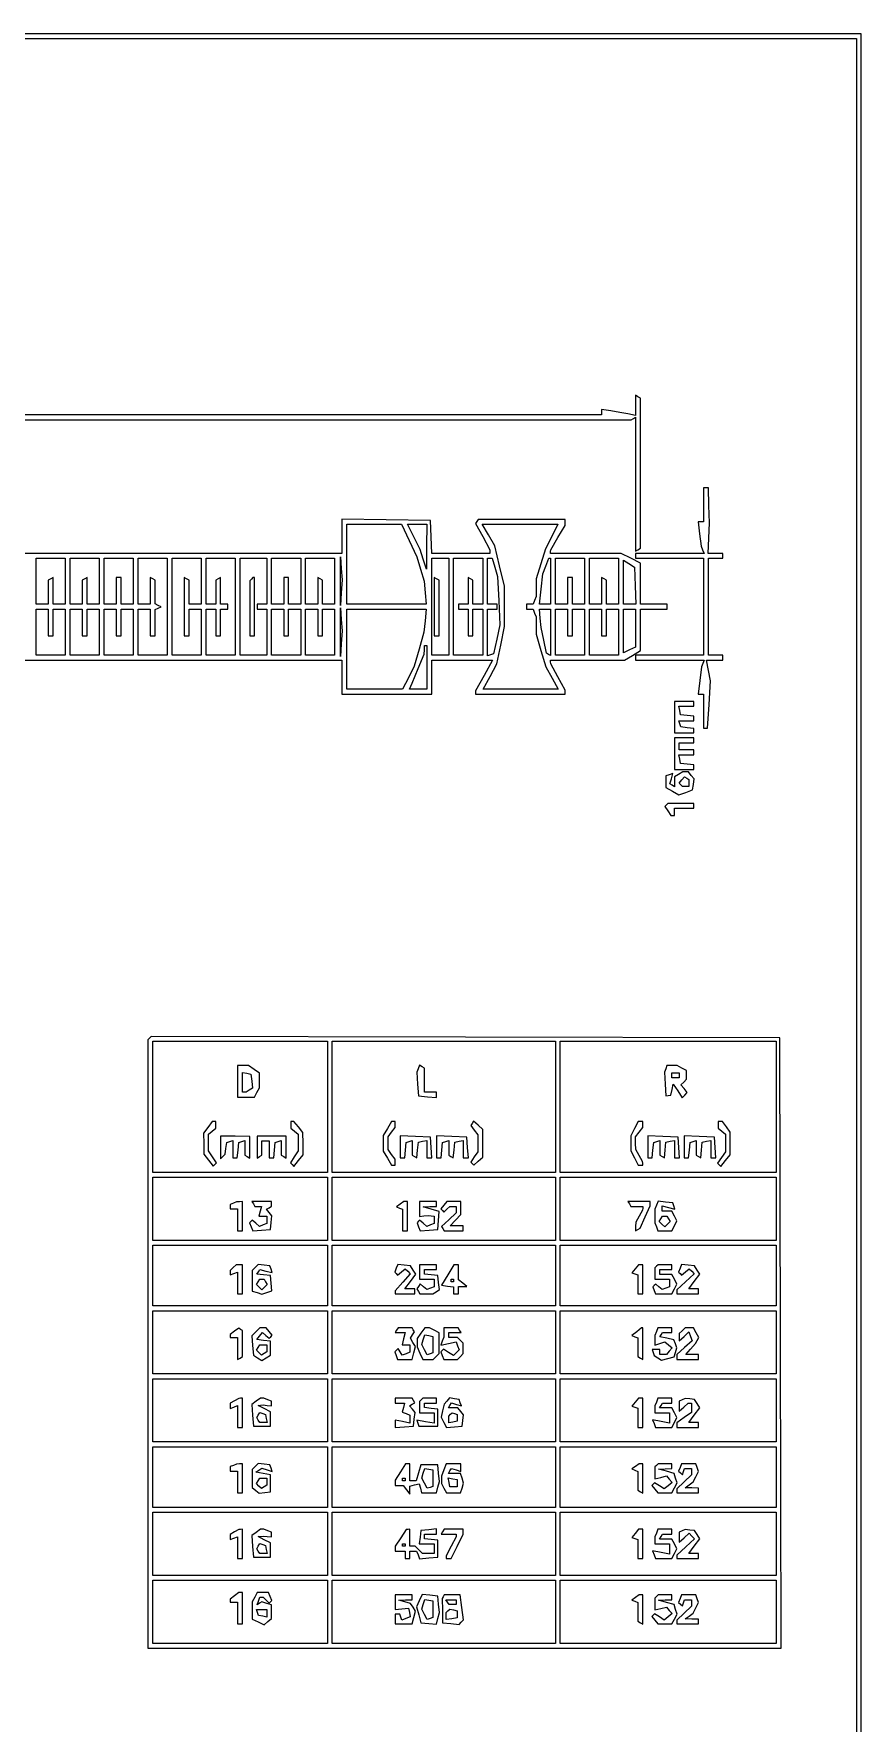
# Paper-space layout 'AN-15-DGE-071' of a CAD drawing. Header units: metres, sheet in millimetres. Extents: x 12 to 192, y 4 to 291.
# Drawn here: x 148.9 to 192.3, y 181 to 269.6 of the extents above; entities that cross this region are included whole.
import ezdxf

# ---------------------------------------------------------------- set-up
doc = ezdxf.new("R2010")
doc.units = ezdxf.units.M
doc.layers.add('DGE_CONTORNOS', color=7, linetype='Continuous', lineweight=0)
doc.layers.add('DGE_DATOS', color=7, linetype='Continuous', lineweight=0)

# ---------------------------------------------------------------- blocks, each defined once
blk = doc.blocks.new('LP_REF_DGE_MT_071')
at = {"layer": 'DGE_CONTORNOS'}
for points in [[(29.13, 147.423), (29.13, 25.244), (110.711, 25.244), (192.292, 25.244), (192.292, 147.423), (192.292, 269.602), (110.711, 269.602), (29.13, 269.602)], [(192.037, 163.777), (192.037, 58.207), (117.329, 58.207), (42.621, 58.207), (42.621, 163.777), (42.621, 269.347), (117.329, 269.347), (192.037, 269.347)], [(184.019, 244.912), (184.019, 244.021), (183.876, 244.021), (183.732, 244.021), (183.817, 243.383), (183.901, 242.745), (183.974, 242.556), (184.046, 242.366), (182.251, 242.366), (180.456, 242.366), (180.456, 242.239), (180.456, 242.112), (182.237, 242.112), (184.019, 242.112), (184.019, 239.566), (184.019, 237.021), (182.237, 237.021), (180.456, 237.021), (180.456, 236.894), (180.456, 236.766), (182.251, 236.766), (184.046, 236.766), (183.981, 236.595), (183.915, 236.424), (183.825, 235.704), (183.735, 234.985), (183.877, 234.985), (184.019, 234.985), (184.019, 234.094), (184.019, 233.203), (184.127, 233.203), (184.235, 233.203), (184.309, 234.444), (184.383, 235.685), (184.282, 236.225), (184.181, 236.766), (184.609, 236.766), (185.037, 236.766), (185.037, 236.894), (185.037, 237.021), (184.656, 237.021), (184.274, 237.021), (184.274, 239.566), (184.274, 242.112), (184.656, 242.112), (185.037, 242.112), (185.037, 242.239), (185.037, 242.366), (184.653, 242.366), (184.268, 242.366), (184.301, 243.162), (184.334, 243.957), (184.304, 244.88), (184.274, 245.802), (184.146, 245.802), (184.019, 245.802)], [(168.588, 243.034), (168.988, 242.175), (169.175, 241.539), (169.362, 240.903), (169.42, 240.298), (169.479, 239.694), (167.395, 239.694), (165.31, 239.694), (165.31, 241.793), (165.31, 243.893), (166.749, 243.893), (168.188, 243.893)], [(169.498, 242.716), (169.485, 241.539), (169.323, 242.052), (169.16, 242.566), (168.824, 243.23), (168.488, 243.893), (168.999, 243.893), (169.51, 243.893)], [(176.061, 243.25), (175.735, 242.607), (175.488, 241.818), (175.241, 241.03), (175.239, 240.563), (175.238, 240.096), (175.16, 239.895), (175.083, 239.694), (174.906, 239.694), (174.728, 239.694), (174.728, 239.566), (174.728, 239.439), (174.906, 239.439), (175.083, 239.439), (175.16, 239.238), (175.238, 239.036), (175.238, 238.583), (175.238, 238.13), (175.493, 237.271), (175.749, 236.412), (176.077, 235.825), (176.405, 235.239), (174.433, 235.239), (172.462, 235.239), (172.822, 235.907), (173.181, 236.575), (173.382, 237.556), (173.583, 238.537), (173.582, 239.593), (173.581, 240.648), (173.327, 241.708), (173.073, 242.768), (172.743, 243.331), (172.413, 243.893), (174.4, 243.893), (176.387, 243.893)], [(150.547, 240.903), (150.547, 239.694), (150.229, 239.694), (149.911, 239.694), (149.911, 240.401), (149.911, 241.108), (149.783, 241.03), (149.656, 240.951), (149.656, 240.322), (149.656, 239.694), (149.338, 239.694), (149.02, 239.694), (149.02, 240.903), (149.02, 242.112), (149.783, 242.112), (150.547, 242.112)], [(152.329, 240.903), (152.329, 239.694), (152.011, 239.694), (151.692, 239.694), (151.692, 240.401), (151.692, 241.108), (151.565, 241.03), (151.438, 240.951), (151.438, 240.322), (151.438, 239.694), (151.12, 239.694), (150.801, 239.694), (150.801, 240.903), (150.801, 242.112), (151.565, 242.112), (152.329, 242.112)], [(154.11, 240.903), (154.11, 239.694), (153.792, 239.694), (153.474, 239.694), (153.474, 240.393), (153.474, 241.093), (153.347, 241.093), (153.22, 241.093), (153.22, 240.393), (153.22, 239.694), (152.901, 239.694), (152.583, 239.694), (152.583, 240.903), (152.583, 242.112), (153.347, 242.112), (154.11, 242.112)], [(155.892, 239.566), (155.892, 237.021), (155.129, 237.021), (154.365, 237.021), (154.365, 238.23), (154.365, 239.439), (154.683, 239.439), (155.001, 239.439), (155.001, 238.739), (155.001, 238.039), (155.129, 238.039), (155.256, 238.039), (155.256, 238.728), (155.256, 239.418), (155.415, 239.492), (155.574, 239.566), (155.415, 239.64), (155.256, 239.715), (155.256, 240.333), (155.256, 240.951), (155.129, 241.03), (155.001, 241.108), (155.001, 240.401), (155.001, 239.694), (154.683, 239.694), (154.365, 239.694), (154.365, 240.903), (154.365, 242.112), (155.129, 242.112), (155.892, 242.112)], [(157.674, 240.903), (157.674, 239.694), (157.356, 239.694), (157.038, 239.694), (157.038, 240.322), (157.038, 240.951), (156.91, 241.03), (156.783, 241.108), (156.783, 239.574), (156.783, 238.039), (156.91, 238.039), (157.038, 238.039), (157.038, 238.739), (157.038, 239.439), (157.356, 239.439), (157.674, 239.439), (157.674, 238.23), (157.674, 237.021), (156.91, 237.021), (156.147, 237.021), (156.147, 239.566), (156.147, 242.112), (156.91, 242.112), (157.674, 242.112)], [(159.456, 239.566), (159.456, 237.021), (158.692, 237.021), (157.929, 237.021), (157.929, 238.23), (157.929, 239.439), (158.183, 239.439), (158.438, 239.439), (158.438, 238.739), (158.438, 238.039), (158.565, 238.039), (158.692, 238.039), (158.692, 238.739), (158.692, 239.439), (158.883, 239.439), (159.074, 239.439), (159.074, 239.566), (159.074, 239.694), (158.883, 239.694), (158.692, 239.694), (158.692, 240.401), (158.692, 241.108), (158.565, 241.03), (158.438, 240.951), (158.438, 240.322), (158.438, 239.694), (158.183, 239.694), (157.929, 239.694), (157.929, 240.903), (157.929, 242.112), (158.692, 242.112), (159.456, 242.112)], [(161.11, 240.903), (161.11, 239.694), (160.856, 239.694), (160.601, 239.694), (160.601, 239.566), (160.601, 239.439), (160.856, 239.439), (161.11, 239.439), (161.11, 238.23), (161.11, 237.021), (160.41, 237.021), (159.71, 237.021), (159.71, 239.566), (159.71, 242.112), (160.41, 242.112), (161.11, 242.112)], [(162.892, 240.903), (162.892, 239.694), (162.574, 239.694), (162.256, 239.694), (162.256, 240.393), (162.256, 241.093), (162.129, 241.093), (162.001, 241.093), (162.001, 240.393), (162.001, 239.694), (161.683, 239.694), (161.365, 239.694), (161.365, 240.903), (161.365, 242.112), (162.129, 242.112), (162.892, 242.112)], [(164.674, 240.903), (164.674, 239.694), (164.356, 239.694), (164.038, 239.694), (164.038, 240.322), (164.038, 240.951), (163.91, 241.03), (163.783, 241.108), (163.783, 240.401), (163.783, 239.694), (163.465, 239.694), (163.147, 239.694), (163.147, 240.903), (163.147, 242.112), (163.91, 242.112), (164.674, 242.112)], [(165.023, 240.302), (164.976, 239.63), (164.975, 240.903), (164.974, 242.175), (165.022, 241.575), (165.069, 240.975)], [(170.656, 239.566), (170.656, 237.021), (170.21, 237.021), (169.765, 237.021), (169.765, 239.566), (169.765, 242.112), (170.21, 242.112), (170.656, 242.112)], [(172.438, 240.903), (172.438, 239.694), (172.183, 239.694), (171.928, 239.694), (171.928, 240.322), (171.928, 240.951), (171.801, 241.03), (171.674, 241.108), (171.674, 240.401), (171.674, 239.694), (171.419, 239.694), (171.165, 239.694), (171.165, 239.566), (171.165, 239.439), (171.419, 239.439), (171.674, 239.439), (171.674, 238.739), (171.674, 238.039), (171.801, 238.039), (171.928, 238.039), (171.928, 238.739), (171.928, 239.439), (172.183, 239.439), (172.438, 239.439), (172.438, 238.23), (172.438, 237.021), (171.674, 237.021), (170.91, 237.021), (170.91, 239.566), (170.91, 242.112), (171.674, 242.112), (172.438, 242.112)], [(173.079, 241.634), (173.223, 241.157), (173.279, 239.884), (173.336, 238.612), (173.173, 237.858), (173.01, 237.104), (172.851, 237.052), (172.692, 237), (172.692, 238.219), (172.692, 239.439), (172.947, 239.439), (173.201, 239.439), (173.201, 239.566), (173.201, 239.694), (172.947, 239.694), (172.692, 239.694), (172.692, 240.903), (172.692, 242.112), (172.813, 242.112), (172.935, 242.112)], [(176.001, 240.903), (176.001, 239.694), (175.708, 239.694), (175.415, 239.694), (175.505, 240.489), (175.594, 241.284), (175.747, 241.698), (175.899, 242.112), (175.95, 242.112), (176.001, 242.112)], [(177.783, 240.903), (177.783, 239.694), (177.465, 239.694), (177.147, 239.694), (177.147, 240.393), (177.147, 241.093), (177.019, 241.093), (176.892, 241.093), (176.892, 240.393), (176.892, 239.694), (176.574, 239.694), (176.256, 239.694), (176.256, 240.903), (176.256, 242.112), (177.019, 242.112), (177.783, 242.112)], [(179.565, 240.903), (179.565, 239.694), (179.247, 239.694), (178.928, 239.694), (178.928, 240.322), (178.928, 240.951), (178.801, 241.03), (178.674, 241.108), (178.674, 240.401), (178.674, 239.694), (178.356, 239.694), (178.037, 239.694), (178.037, 240.903), (178.037, 242.112), (178.801, 242.112), (179.565, 242.112)], [(180.429, 240.665), (180.466, 239.694), (180.143, 239.694), (179.819, 239.694), (179.819, 240.854), (179.819, 242.015), (180.106, 241.826), (180.392, 241.636)], [(160.304, 241.009), (160.22, 240.924), (160.22, 239.481), (160.22, 238.039), (160.347, 238.039), (160.474, 238.039), (160.474, 239.566), (160.474, 241.093), (160.432, 241.093), (160.389, 241.093)], [(169.892, 239.574), (169.892, 238.039), (170.019, 238.039), (170.147, 238.039), (170.147, 239.495), (170.147, 240.951), (170.019, 241.03), (169.892, 241.108)], [(149.656, 238.739), (149.656, 238.039), (149.783, 238.039), (149.911, 238.039), (149.911, 238.739), (149.911, 239.439), (150.229, 239.439), (150.547, 239.439), (150.547, 238.23), (150.547, 237.021), (149.783, 237.021), (149.02, 237.021), (149.02, 238.23), (149.02, 239.439), (149.338, 239.439), (149.656, 239.439)], [(151.438, 238.739), (151.438, 238.039), (151.565, 238.039), (151.692, 238.039), (151.692, 238.739), (151.692, 239.439), (152.011, 239.439), (152.329, 239.439), (152.329, 238.23), (152.329, 237.021), (151.565, 237.021), (150.801, 237.021), (150.801, 238.23), (150.801, 239.439), (151.12, 239.439), (151.438, 239.439)], [(153.22, 238.739), (153.22, 238.039), (153.347, 238.039), (153.474, 238.039), (153.474, 238.739), (153.474, 239.439), (153.792, 239.439), (154.11, 239.439), (154.11, 238.23), (154.11, 237.021), (153.347, 237.021), (152.583, 237.021), (152.583, 238.23), (152.583, 239.439), (152.901, 239.439), (153.22, 239.439)], [(162.001, 238.739), (162.001, 238.039), (162.129, 238.039), (162.256, 238.039), (162.256, 238.739), (162.256, 239.439), (162.574, 239.439), (162.892, 239.439), (162.892, 238.23), (162.892, 237.021), (162.129, 237.021), (161.365, 237.021), (161.365, 238.23), (161.365, 239.439), (161.683, 239.439), (162.001, 239.439)], [(163.783, 238.739), (163.783, 238.039), (163.91, 238.039), (164.038, 238.039), (164.038, 238.739), (164.038, 239.439), (164.356, 239.439), (164.674, 239.439), (164.674, 238.23), (164.674, 237.021), (163.91, 237.021), (163.147, 237.021), (163.147, 238.23), (163.147, 239.439), (163.465, 239.439), (163.783, 239.439)], [(165.023, 237.63), (164.976, 236.957), (164.975, 238.23), (164.974, 239.503), (165.022, 238.902), (165.069, 238.302)], [(169.419, 238.834), (169.358, 238.23), (169.102, 237.339), (168.845, 236.448), (168.539, 235.844), (168.233, 235.239), (166.772, 235.239), (165.31, 235.239), (165.31, 237.339), (165.31, 239.439), (167.395, 239.439), (169.479, 239.439)], [(176.001, 238.222), (176.001, 237.006), (175.896, 237.071), (175.79, 237.136), (175.644, 237.81), (175.498, 238.484), (175.457, 238.962), (175.416, 239.439), (175.709, 239.439), (176.001, 239.439)], [(176.892, 238.739), (176.892, 238.039), (177.019, 238.039), (177.147, 238.039), (177.147, 238.739), (177.147, 239.439), (177.465, 239.439), (177.783, 239.439), (177.783, 238.23), (177.783, 237.021), (177.019, 237.021), (176.256, 237.021), (176.256, 238.23), (176.256, 239.439), (176.574, 239.439), (176.892, 239.439)], [(178.674, 238.739), (178.674, 238.039), (178.801, 238.039), (178.928, 238.039), (178.928, 238.739), (178.928, 239.439), (179.247, 239.439), (179.565, 239.439), (179.565, 238.23), (179.565, 237.021), (178.801, 237.021), (178.037, 237.021), (178.037, 238.23), (178.037, 239.439), (178.356, 239.439), (178.674, 239.439)], [(180.456, 238.441), (180.456, 237.444), (180.137, 237.299), (179.819, 237.154), (179.819, 238.296), (179.819, 239.439), (180.137, 239.439), (180.456, 239.439)], [(169.51, 236.385), (169.51, 235.239), (169.051, 235.239), (168.592, 235.239), (168.662, 235.398), (168.732, 235.557), (169.054, 236.321), (169.377, 237.084), (169.38, 237.307), (169.383, 237.53), (169.447, 237.53), (169.51, 237.53)], [(182.492, 233.775), (182.492, 232.948), (183.001, 232.948), (183.51, 232.948), (183.51, 233.067), (183.51, 233.186), (183.17, 233.226), (182.83, 233.266), (182.778, 233.425), (182.725, 233.585), (183.118, 233.585), (183.51, 233.585), (183.51, 233.703), (183.51, 233.822), (183.161, 233.862), (182.812, 233.903), (182.77, 234.125), (182.728, 234.348), (183.119, 234.348), (183.51, 234.348), (183.51, 234.475), (183.51, 234.603), (183.001, 234.603), (182.492, 234.603)], [(182.492, 231.866), (182.492, 231.039), (183.001, 231.039), (183.51, 231.039), (183.51, 231.158), (183.51, 231.277), (183.161, 231.317), (182.812, 231.357), (182.77, 231.58), (182.728, 231.803), (183.119, 231.803), (183.51, 231.803), (183.51, 231.93), (183.51, 232.057), (183.128, 232.057), (182.747, 232.057), (182.747, 232.248), (182.747, 232.439), (183.128, 232.439), (183.51, 232.439), (183.51, 232.566), (183.51, 232.694), (183.001, 232.694), (182.492, 232.694)], [(182.715, 230.774), (182.492, 230.645), (182.492, 230.389), (182.492, 230.133), (182.377, 230.205), (182.261, 230.276), (182.332, 230.547), (182.403, 230.819), (182.225, 230.759), (182.047, 230.7), (182.047, 230.397), (182.047, 230.094), (182.388, 229.903), (182.729, 229.711), (183.088, 229.837), (183.447, 229.963), (183.488, 230.253), (183.53, 230.544), (183.377, 230.728), (183.224, 230.912), (183.081, 230.908), (182.937, 230.904)], [(183.256, 230.332), (183.256, 230.148), (183.086, 230.148), (182.916, 230.148), (182.832, 230.232), (182.749, 230.316), (182.889, 230.485), (183.03, 230.655), (183.143, 230.585), (183.256, 230.515)], [(182.075, 229.18), (181.998, 229.103), (182.148, 228.862), (182.299, 228.621), (182.395, 228.621), (182.492, 228.621), (182.492, 228.812), (182.492, 229.003), (183.001, 229.003), (183.51, 229.003), (183.51, 229.13), (183.51, 229.257), (182.831, 229.257), (182.153, 229.257)], [(154.959, 216.955), (154.874, 216.87), (154.874, 200.919), (154.874, 184.968), (171.484, 184.968), (188.093, 184.968), (188.061, 200.972), (188.028, 216.976), (171.537, 217.008), (155.045, 217.04)], [(164.292, 213.349), (164.292, 209.912), (159.71, 209.912), (155.129, 209.912), (155.129, 213.349), (155.129, 216.785), (159.71, 216.785), (164.292, 216.785)], [(176.256, 213.349), (176.256, 209.912), (170.401, 209.912), (164.547, 209.912), (164.547, 213.349), (164.547, 216.785), (170.401, 216.785), (176.256, 216.785)], [(187.837, 213.349), (187.837, 209.912), (182.174, 209.912), (176.51, 209.912), (176.51, 213.349), (176.51, 216.785), (182.174, 216.785), (187.837, 216.785)], [(159.583, 214.685), (159.583, 213.858), (160.024, 213.858), (160.465, 213.858), (160.597, 214.104), (160.729, 214.35), (160.729, 214.733), (160.729, 215.116), (160.446, 215.314), (160.163, 215.512), (159.873, 215.512), (159.583, 215.512)], [(169.056, 215.345), (168.986, 215.162), (169.025, 214.542), (169.065, 213.921), (169.542, 213.882), (170.019, 213.842), (170.019, 213.977), (170.019, 214.112), (169.701, 214.112), (169.383, 214.112), (169.383, 214.741), (169.383, 215.37), (169.255, 215.449), (169.127, 215.528)], [(182.035, 215.337), (181.968, 215.162), (182.007, 214.542), (182.047, 213.921), (182.174, 213.946), (182.301, 213.97), (182.368, 214.253), (182.435, 214.537), (182.666, 214.184), (182.897, 213.831), (183.033, 213.966), (183.168, 214.102), (183.001, 214.303), (182.834, 214.505), (182.981, 214.652), (183.128, 214.8), (183.128, 215.024), (183.128, 215.249), (182.882, 215.381), (182.636, 215.512), (182.369, 215.512), (182.102, 215.512)], [(160.325, 214.698), (160.367, 214.331), (160.198, 214.224), (160.029, 214.116), (159.933, 214.114), (159.838, 214.112), (159.838, 214.631), (159.838, 215.149), (160.06, 215.107), (160.283, 215.065)], [(182.747, 215.003), (182.747, 214.876), (182.556, 214.876), (182.365, 214.876), (182.365, 215.003), (182.365, 215.13), (182.556, 215.13), (182.747, 215.13)], [(158.024, 212.271), (157.801, 211.964), (157.804, 211.416), (157.807, 210.867), (158.05, 210.551), (158.293, 210.234), (158.383, 210.324), (158.472, 210.414), (158.264, 210.731), (158.056, 211.049), (158.056, 211.483), (158.056, 211.918), (158.247, 212.076), (158.438, 212.234), (158.438, 212.41), (158.438, 212.585), (158.342, 212.581), (158.247, 212.577)], [(162.383, 212.41), (162.383, 212.234), (162.574, 212.076), (162.765, 211.918), (162.765, 211.483), (162.765, 211.049), (162.557, 210.731), (162.349, 210.414), (162.44, 210.322), (162.532, 210.231), (162.776, 210.531), (163.019, 210.832), (163.015, 211.422), (163.011, 212.012), (162.772, 212.299), (162.533, 212.585), (162.458, 212.585), (162.383, 212.585)], [(167.438, 212.215), (167.219, 211.846), (167.219, 211.44), (167.219, 211.033), (167.438, 210.664), (167.656, 210.294), (167.756, 210.294), (167.856, 210.294), (167.852, 210.453), (167.848, 210.612), (167.661, 210.859), (167.474, 211.107), (167.474, 211.44), (167.474, 211.773), (167.661, 212.02), (167.848, 212.267), (167.852, 212.426), (167.856, 212.585), (167.756, 212.585), (167.656, 212.585)], [(171.882, 212.485), (171.809, 212.368), (171.992, 212.127), (172.175, 211.885), (172.179, 211.436), (172.183, 210.987), (171.997, 210.721), (171.81, 210.455), (171.891, 210.374), (171.971, 210.294), (172.204, 210.505), (172.438, 210.715), (172.438, 211.44), (172.438, 212.164), (172.196, 212.383), (171.954, 212.602)], [(180.395, 212.21), (180.201, 211.834), (180.201, 211.44), (180.201, 211.045), (180.395, 210.67), (180.589, 210.294), (180.713, 210.294), (180.837, 210.294), (180.833, 210.39), (180.828, 210.485), (180.647, 210.803), (180.465, 211.121), (180.46, 211.447), (180.456, 211.773), (180.642, 212.02), (180.829, 212.267), (180.833, 212.426), (180.837, 212.585), (180.713, 212.585), (180.589, 212.585)], [(184.783, 212.41), (184.783, 212.234), (184.974, 212.076), (185.165, 211.918), (185.165, 211.452), (185.165, 210.987), (184.961, 210.696), (184.757, 210.405), (184.844, 210.318), (184.932, 210.231), (185.176, 210.531), (185.419, 210.832), (185.419, 211.425), (185.419, 212.019), (185.221, 212.302), (185.023, 212.585), (184.903, 212.585), (184.783, 212.585)], [(158.692, 211.217), (158.692, 210.625), (158.809, 210.746), (158.925, 210.867), (158.968, 211.175), (159.01, 211.483), (159.17, 211.536), (159.329, 211.588), (159.329, 211.132), (159.329, 210.676), (159.448, 210.676), (159.567, 210.676), (159.607, 211.08), (159.647, 211.484), (159.806, 211.536), (159.965, 211.588), (159.965, 211.203), (159.965, 210.818), (160.092, 210.74), (160.22, 210.661), (160.22, 211.231), (160.22, 211.801), (159.456, 211.805), (158.692, 211.808)], [(160.601, 211.241), (160.601, 210.661), (160.729, 210.74), (160.856, 210.818), (160.856, 211.193), (160.856, 211.567), (161.047, 211.567), (161.238, 211.567), (161.238, 211.121), (161.238, 210.676), (161.357, 210.676), (161.476, 210.676), (161.516, 211.08), (161.556, 211.484), (161.715, 211.536), (161.874, 211.588), (161.874, 211.203), (161.874, 210.818), (162.001, 210.74), (162.129, 210.661), (162.129, 211.241), (162.129, 211.821), (161.365, 211.821), (160.601, 211.821)], [(168.11, 211.255), (168.11, 210.676), (168.23, 210.676), (168.349, 210.676), (168.389, 211.08), (168.429, 211.484), (168.588, 211.536), (168.747, 211.588), (168.747, 211.203), (168.747, 210.818), (168.866, 210.745), (168.985, 210.671), (169.025, 211.086), (169.065, 211.501), (169.288, 211.543), (169.51, 211.586), (169.51, 211.131), (169.51, 210.676), (169.645, 210.676), (169.779, 210.676), (169.74, 211.217), (169.701, 211.758), (168.906, 211.796), (168.11, 211.834)], [(170.019, 211.255), (170.019, 210.676), (170.139, 210.676), (170.258, 210.676), (170.298, 211.08), (170.338, 211.484), (170.497, 211.536), (170.656, 211.588), (170.656, 211.203), (170.656, 210.818), (170.775, 210.745), (170.894, 210.671), (170.934, 211.086), (170.974, 211.501), (171.197, 211.543), (171.419, 211.586), (171.419, 211.131), (171.419, 210.676), (171.554, 210.676), (171.689, 210.676), (171.649, 211.217), (171.61, 211.758), (170.815, 211.796), (170.019, 211.834)], [(181.092, 211.255), (181.092, 210.676), (181.211, 210.676), (181.33, 210.676), (181.37, 211.08), (181.41, 211.484), (181.569, 211.536), (181.728, 211.588), (181.728, 211.203), (181.728, 210.818), (181.847, 210.745), (181.966, 210.671), (182.006, 211.086), (182.047, 211.501), (182.269, 211.543), (182.492, 211.586), (182.492, 211.131), (182.492, 210.676), (182.627, 210.676), (182.761, 210.676), (182.722, 211.217), (182.683, 211.758), (181.887, 211.796), (181.092, 211.834)], [(183.001, 211.255), (183.001, 210.676), (183.12, 210.676), (183.239, 210.676), (183.279, 211.08), (183.319, 211.484), (183.478, 211.536), (183.637, 211.588), (183.637, 211.203), (183.637, 210.818), (183.756, 210.745), (183.875, 210.671), (183.916, 211.086), (183.956, 211.501), (184.178, 211.543), (184.401, 211.586), (184.401, 211.131), (184.401, 210.676), (184.536, 210.676), (184.67, 210.676), (184.631, 211.217), (184.592, 211.758), (183.796, 211.796), (183.001, 211.834)], [(164.292, 208.003), (164.292, 206.349), (159.71, 206.349), (155.129, 206.349), (155.129, 208.003), (155.129, 209.658), (159.71, 209.658), (164.292, 209.658)], [(176.256, 208.003), (176.256, 206.349), (170.401, 206.349), (164.547, 206.349), (164.547, 208.003), (164.547, 209.658), (170.401, 209.658), (176.256, 209.658)], [(187.837, 208.003), (187.837, 206.349), (182.174, 206.349), (176.51, 206.349), (176.51, 208.003), (176.51, 209.658), (182.174, 209.658), (187.837, 209.658)], [(159.36, 208.301), (159.201, 208.237), (159.201, 208.12), (159.201, 208.003), (159.392, 208.003), (159.583, 208.003), (159.583, 207.431), (159.583, 206.858), (159.71, 206.858), (159.838, 206.858), (159.838, 207.622), (159.838, 208.385), (159.679, 208.375), (159.52, 208.365)], [(160.41, 208.258), (160.489, 208.131), (160.661, 208.131), (160.832, 208.131), (160.765, 207.876), (160.699, 207.622), (160.905, 207.622), (161.11, 207.622), (161.11, 207.427), (161.11, 207.232), (160.918, 207.158), (160.725, 207.084), (160.533, 207.244), (160.341, 207.403), (160.277, 207.34), (160.214, 207.276), (160.296, 207.06), (160.379, 206.845), (160.84, 206.883), (161.301, 206.922), (161.342, 207.279), (161.383, 207.637), (161.241, 207.809), (161.098, 207.981), (161.232, 208.063), (161.365, 208.146), (161.365, 208.265), (161.365, 208.385), (160.848, 208.385), (160.332, 208.385)], [(168.11, 208.246), (167.919, 208.111), (168.079, 208.047), (168.238, 207.982), (168.238, 207.42), (168.238, 206.858), (168.365, 206.858), (168.492, 206.858), (168.492, 207.622), (168.492, 208.385), (168.397, 208.383), (168.301, 208.381)], [(169.128, 207.995), (169.128, 207.606), (169.351, 207.628), (169.574, 207.651), (169.733, 207.636), (169.892, 207.622), (169.892, 207.427), (169.892, 207.232), (169.7, 207.158), (169.507, 207.084), (169.315, 207.244), (169.122, 207.403), (169.059, 207.34), (168.995, 207.276), (169.078, 207.06), (169.161, 206.845), (169.622, 206.883), (170.083, 206.922), (170.122, 207.393), (170.161, 207.865), (169.74, 207.986), (169.319, 208.108), (169.669, 208.119), (170.019, 208.131), (170.019, 208.258), (170.019, 208.385), (169.574, 208.385), (169.128, 208.385)], [(170.399, 208.191), (170.238, 207.997), (170.322, 207.913), (170.405, 207.829), (170.556, 207.98), (170.707, 208.131), (170.872, 208.131), (171.038, 208.131), (171.038, 207.964), (171.038, 207.796), (170.66, 207.435), (170.283, 207.074), (170.35, 206.966), (170.416, 206.858), (170.918, 206.858), (171.419, 206.858), (171.419, 206.985), (171.419, 207.113), (171.079, 207.113), (170.739, 207.113), (171.015, 207.407), (171.292, 207.702), (171.292, 208.043), (171.292, 208.385), (170.926, 208.385), (170.56, 208.385)], [(180.137, 208.258), (180.216, 208.131), (180.527, 208.131), (180.837, 208.131), (180.833, 208.035), (180.828, 207.94), (180.647, 207.622), (180.465, 207.303), (180.46, 207.073), (180.456, 206.843), (180.579, 206.919), (180.703, 206.996), (180.961, 207.579), (181.219, 208.163), (181.219, 208.274), (181.219, 208.385), (180.639, 208.385), (180.059, 208.385)], [(181.554, 208.191), (181.474, 207.983), (181.474, 207.622), (181.474, 207.261), (181.551, 207.059), (181.628, 206.858), (181.992, 206.858), (182.356, 206.858), (182.492, 207.113), (182.628, 207.367), (182.492, 207.622), (182.356, 207.876), (182.106, 207.876), (181.856, 207.876), (181.856, 208.017), (181.856, 208.158), (182.186, 208.075), (182.517, 207.992), (182.463, 208.157), (182.409, 208.322), (182.021, 208.36), (181.634, 208.399)], [(182.181, 207.483), (182.266, 207.345), (182.125, 207.203), (181.983, 207.062), (181.841, 207.203), (181.7, 207.345), (181.785, 207.483), (181.871, 207.622), (181.983, 207.622), (182.095, 207.622)], [(164.292, 204.503), (164.292, 202.913), (159.71, 202.913), (155.129, 202.913), (155.129, 204.503), (155.129, 206.094), (159.71, 206.094), (164.292, 206.094)], [(176.256, 204.503), (176.256, 202.913), (170.401, 202.913), (164.547, 202.913), (164.547, 204.503), (164.547, 206.094), (170.401, 206.094), (176.256, 206.094)], [(187.837, 204.503), (187.837, 202.913), (182.174, 202.913), (176.51, 202.913), (176.51, 204.503), (176.51, 206.094), (182.174, 206.094), (187.837, 206.094)], [(159.354, 204.923), (159.201, 204.771), (159.201, 204.655), (159.201, 204.54), (159.392, 204.613), (159.583, 204.686), (159.583, 204.118), (159.583, 203.549), (159.71, 203.549), (159.838, 203.549), (159.838, 204.313), (159.838, 205.076), (159.672, 205.076), (159.507, 205.076)], [(160.505, 204.929), (160.347, 204.771), (160.347, 204.232), (160.347, 203.693), (160.601, 203.613), (160.856, 203.532), (161.118, 203.615), (161.379, 203.698), (161.34, 204.101), (161.301, 204.503), (160.949, 204.544), (160.597, 204.584), (160.671, 204.704), (160.744, 204.823), (161.071, 204.741), (161.398, 204.658), (161.34, 204.836), (161.282, 205.013), (160.972, 205.05), (160.663, 205.087)], [(167.903, 204.888), (167.824, 204.683), (167.901, 204.607), (167.977, 204.531), (168.176, 204.696), (168.376, 204.862), (168.507, 204.73), (168.639, 204.598), (168.247, 204.152), (167.856, 203.706), (167.856, 203.628), (167.856, 203.549), (168.365, 203.549), (168.874, 203.549), (168.874, 203.676), (168.874, 203.803), (168.616, 203.803), (168.357, 203.803), (168.643, 204.191), (168.93, 204.578), (168.794, 204.795), (168.657, 205.013), (168.319, 205.053), (167.982, 205.093)], [(169.128, 204.694), (169.128, 204.313), (169.51, 204.313), (169.892, 204.313), (169.892, 204.118), (169.892, 203.923), (169.7, 203.849), (169.507, 203.775), (169.329, 203.923), (169.151, 204.07), (169.069, 203.937), (168.986, 203.803), (169.065, 203.676), (169.144, 203.549), (169.486, 203.551), (169.828, 203.553), (169.998, 203.66), (170.167, 203.767), (170.125, 204.135), (170.083, 204.503), (169.733, 204.544), (169.383, 204.584), (169.383, 204.703), (169.383, 204.822), (169.701, 204.822), (170.019, 204.822), (170.019, 204.949), (170.019, 205.076), (169.574, 205.076), (169.128, 205.076)], [(170.601, 204.535), (170.277, 203.994), (170.594, 203.954), (170.91, 203.914), (170.91, 203.731), (170.91, 203.549), (171.038, 203.549), (171.165, 203.549), (171.165, 203.74), (171.165, 203.931), (171.388, 203.935), (171.61, 203.939), (171.388, 204.108), (171.165, 204.277), (171.165, 204.677), (171.165, 205.076), (171.045, 205.076), (170.925, 205.076)], [(180.439, 204.865), (180.265, 204.653), (180.424, 204.599), (180.583, 204.546), (180.583, 204.047), (180.583, 203.549), (180.71, 203.549), (180.837, 203.549), (180.837, 204.313), (180.837, 205.076), (180.726, 205.076), (180.614, 205.076)], [(181.559, 204.991), (181.474, 204.906), (181.474, 204.61), (181.474, 204.313), (181.856, 204.313), (182.237, 204.313), (182.237, 204.118), (182.237, 203.923), (182.045, 203.849), (181.852, 203.775), (181.683, 203.915), (181.514, 204.056), (181.439, 203.981), (181.364, 203.906), (181.433, 203.727), (181.501, 203.549), (181.928, 203.549), (182.356, 203.549), (182.492, 203.803), (182.628, 204.058), (182.492, 204.313), (182.356, 204.567), (182.042, 204.567), (181.728, 204.567), (181.728, 204.694), (181.728, 204.822), (182.047, 204.822), (182.365, 204.822), (182.365, 204.949), (182.365, 205.076), (182.004, 205.076), (181.643, 205.076)], [(182.794, 204.888), (182.715, 204.683), (182.791, 204.607), (182.868, 204.531), (183.067, 204.696), (183.266, 204.862), (183.4, 204.728), (183.534, 204.595), (183.076, 204.179), (182.619, 203.763), (182.619, 203.656), (182.619, 203.549), (183.192, 203.549), (183.765, 203.549), (183.765, 203.676), (183.765, 203.803), (183.506, 203.803), (183.248, 203.803), (183.534, 204.191), (183.82, 204.578), (183.684, 204.795), (183.548, 205.013), (183.21, 205.053), (182.872, 205.093)], [(161.054, 204.174), (161.139, 204.036), (160.998, 203.894), (160.856, 203.753), (160.714, 203.894), (160.573, 204.036), (160.658, 204.174), (160.744, 204.313), (160.856, 204.313), (160.968, 204.313)], [(170.91, 204.249), (170.91, 204.185), (170.847, 204.185), (170.783, 204.185), (170.783, 204.249), (170.783, 204.313), (170.847, 204.313), (170.91, 204.313)], [(164.292, 201.004), (164.292, 199.349), (159.71, 199.349), (155.129, 199.349), (155.129, 201.004), (155.129, 202.658), (159.71, 202.658), (164.292, 202.658)], [(176.256, 201.004), (176.256, 199.349), (170.401, 199.349), (164.547, 199.349), (164.547, 201.004), (164.547, 202.658), (170.401, 202.658), (176.256, 202.658)], [(187.837, 201.004), (187.837, 199.349), (182.174, 199.349), (176.51, 199.349), (176.51, 201.004), (176.51, 202.658), (182.174, 202.658), (187.837, 202.658)], [(159.423, 201.583), (159.201, 201.421), (159.201, 201.34), (159.201, 201.258), (159.392, 201.258), (159.583, 201.258), (159.583, 200.678), (159.583, 200.098), (159.71, 200.176), (159.838, 200.255), (159.838, 200.94), (159.838, 201.625), (159.741, 201.685), (159.644, 201.745)], [(160.54, 201.561), (160.334, 201.354), (160.372, 200.842), (160.41, 200.33), (160.633, 200.19), (160.856, 200.05), (161.079, 200.191), (161.301, 200.331), (161.301, 200.699), (161.301, 201.067), (160.943, 201.108), (160.585, 201.149), (160.738, 201.333), (160.89, 201.516), (161.067, 201.369), (161.244, 201.222), (161.323, 201.301), (161.401, 201.379), (161.24, 201.573), (161.079, 201.767), (160.913, 201.767), (160.747, 201.767)], [(167.919, 201.64), (167.841, 201.513), (168.105, 201.513), (168.37, 201.513), (168.29, 201.194), (168.21, 200.876), (168.415, 200.876), (168.619, 200.876), (168.619, 200.681), (168.619, 200.486), (168.416, 200.408), (168.212, 200.33), (168.104, 200.504), (167.997, 200.678), (167.911, 200.592), (167.824, 200.505), (167.9, 200.309), (167.975, 200.113), (168.358, 200.113), (168.742, 200.113), (168.827, 200.45), (168.911, 200.787), (168.777, 201.002), (168.643, 201.217), (168.75, 201.391), (168.857, 201.564), (168.794, 201.666), (168.732, 201.767), (168.365, 201.767), (167.998, 201.767)], [(169.199, 201.484), (169.001, 201.201), (169.001, 200.981), (169.001, 200.761), (169.149, 200.437), (169.297, 200.113), (169.569, 200.113), (169.841, 200.113), (169.994, 200.265), (170.147, 200.418), (170.147, 200.961), (170.147, 201.504), (169.9, 201.635), (169.654, 201.767), (169.526, 201.767), (169.397, 201.767)], [(169.828, 200.885), (169.828, 200.452), (169.678, 200.402), (169.528, 200.352), (169.385, 200.619), (169.242, 200.886), (169.323, 201.143), (169.405, 201.4), (169.617, 201.359), (169.828, 201.318)], [(170.401, 201.523), (170.401, 201.279), (170.318, 201.063), (170.236, 200.848), (170.637, 200.936), (171.038, 201.024), (171.118, 200.814), (171.199, 200.605), (171.051, 200.457), (170.904, 200.31), (170.64, 200.475), (170.376, 200.639), (170.309, 200.572), (170.242, 200.505), (170.318, 200.309), (170.393, 200.113), (170.754, 200.113), (171.114, 200.113), (171.267, 200.265), (171.419, 200.418), (171.419, 200.685), (171.419, 200.953), (171.267, 201.105), (171.114, 201.258), (170.885, 201.258), (170.656, 201.258), (170.656, 201.385), (170.656, 201.513), (170.981, 201.513), (171.307, 201.513), (171.228, 201.64), (171.15, 201.767), (170.776, 201.767), (170.401, 201.767)], [(180.519, 201.558), (180.265, 201.356), (180.424, 201.297), (180.583, 201.237), (180.583, 200.746), (180.583, 200.255), (180.71, 200.176), (180.837, 200.098), (180.837, 200.932), (180.837, 201.767), (180.806, 201.763), (180.774, 201.759)], [(181.551, 201.566), (181.474, 201.365), (181.474, 201.112), (181.474, 200.859), (181.734, 200.942), (181.995, 201.025), (182.181, 200.87), (182.368, 200.715), (182.223, 200.541), (182.079, 200.367), (181.904, 200.367), (181.728, 200.367), (181.728, 200.494), (181.728, 200.622), (181.527, 200.622), (181.325, 200.622), (181.375, 200.472), (181.425, 200.322), (181.621, 200.198), (181.816, 200.075), (182.146, 200.158), (182.475, 200.241), (182.55, 200.477), (182.625, 200.713), (182.542, 200.928), (182.46, 201.144), (182.096, 201.216), (181.732, 201.289), (181.802, 201.401), (181.871, 201.513), (182.118, 201.513), (182.365, 201.513), (182.365, 201.64), (182.365, 201.767), (181.997, 201.767), (181.628, 201.767)], [(182.899, 201.614), (182.747, 201.462), (182.747, 201.277), (182.747, 201.091), (182.998, 201.319), (183.25, 201.547), (183.338, 201.319), (183.425, 201.091), (183.022, 200.731), (182.619, 200.371), (182.619, 200.242), (182.619, 200.113), (183.192, 200.113), (183.765, 200.113), (183.765, 200.24), (183.765, 200.367), (183.424, 200.367), (183.084, 200.367), (183.342, 200.654), (183.6, 200.94), (183.688, 201.096), (183.776, 201.253), (183.639, 201.51), (183.501, 201.767), (183.277, 201.767), (183.052, 201.767)], [(161.11, 200.693), (161.11, 200.51), (160.972, 200.424), (160.834, 200.338), (160.703, 200.469), (160.573, 200.6), (160.658, 200.738), (160.744, 200.876), (160.927, 200.876), (161.11, 200.876)], [(164.292, 197.44), (164.292, 195.786), (159.71, 195.786), (155.129, 195.786), (155.129, 197.44), (155.129, 199.095), (159.71, 199.095), (164.292, 199.095)], [(176.256, 197.44), (176.256, 195.786), (170.401, 195.786), (164.547, 195.786), (164.547, 197.44), (164.547, 199.095), (170.401, 199.095), (176.256, 199.095)], [(187.837, 197.44), (187.837, 195.786), (182.174, 195.786), (176.51, 195.786), (176.51, 197.44), (176.51, 199.095), (182.174, 199.095), (187.837, 199.095)], [(159.424, 197.939), (159.201, 197.809), (159.201, 197.675), (159.201, 197.54), (159.392, 197.613), (159.583, 197.687), (159.583, 197.118), (159.583, 196.549), (159.71, 196.549), (159.838, 196.549), (159.838, 197.313), (159.838, 198.076), (159.742, 198.072), (159.647, 198.069)], [(160.553, 197.913), (160.329, 197.749), (160.37, 197.181), (160.41, 196.613), (160.856, 196.613), (161.301, 196.613), (161.301, 196.991), (161.301, 197.369), (160.983, 197.53), (160.665, 197.691), (160.792, 197.707), (160.92, 197.724), (161.142, 197.701), (161.365, 197.679), (161.365, 197.8), (161.365, 197.922), (161.164, 197.999), (160.962, 198.076), (160.87, 198.076), (160.777, 198.076)], [(167.856, 197.949), (167.856, 197.822), (168.098, 197.822), (168.341, 197.822), (168.279, 197.585), (168.217, 197.348), (168.418, 197.271), (168.619, 197.193), (168.619, 196.983), (168.619, 196.772), (168.238, 196.848), (167.856, 196.925), (167.856, 196.729), (167.856, 196.534), (168.333, 196.573), (168.81, 196.613), (168.851, 196.97), (168.892, 197.328), (168.75, 197.5), (168.607, 197.672), (168.743, 197.756), (168.878, 197.839), (168.805, 197.958), (168.732, 198.076), (168.294, 198.076), (167.856, 198.076)], [(169.213, 197.992), (169.128, 197.907), (169.128, 197.61), (169.128, 197.313), (169.51, 197.313), (169.892, 197.313), (169.892, 197.042), (169.892, 196.77), (169.438, 196.844), (168.984, 196.918), (169.035, 196.765), (169.086, 196.613), (169.585, 196.613), (170.083, 196.613), (170.083, 197.058), (170.083, 197.504), (169.733, 197.544), (169.383, 197.584), (169.383, 197.703), (169.383, 197.822), (169.701, 197.822), (170.019, 197.822), (170.019, 197.949), (170.019, 198.076), (169.659, 198.076), (169.298, 198.076)], [(170.559, 197.923), (170.422, 197.757), (170.337, 197.419), (170.252, 197.082), (170.399, 196.808), (170.545, 196.534), (170.951, 196.574), (171.356, 196.613), (171.397, 196.906), (171.439, 197.199), (171.286, 197.383), (171.134, 197.567), (170.887, 197.567), (170.641, 197.567), (170.723, 197.7), (170.804, 197.832), (171.063, 197.75), (171.322, 197.668), (171.265, 197.84), (171.209, 198.013), (170.953, 198.051), (170.697, 198.089)], [(180.439, 197.865), (180.265, 197.653), (180.424, 197.6), (180.583, 197.546), (180.583, 197.048), (180.583, 196.549), (180.71, 196.549), (180.837, 196.549), (180.837, 197.313), (180.837, 198.076), (180.726, 198.076), (180.614, 198.076)], [(181.551, 197.875), (181.474, 197.674), (181.474, 197.493), (181.474, 197.313), (181.856, 197.313), (182.237, 197.313), (182.237, 197.044), (182.237, 196.775), (181.794, 196.859), (181.35, 196.942), (181.426, 196.745), (181.501, 196.549), (181.928, 196.549), (182.356, 196.549), (182.492, 196.804), (182.628, 197.058), (182.492, 197.313), (182.356, 197.567), (182.035, 197.567), (181.713, 197.567), (181.792, 197.695), (181.871, 197.822), (182.118, 197.822), (182.365, 197.822), (182.365, 197.949), (182.365, 198.076), (181.997, 198.076), (181.628, 198.076)], [(182.906, 197.994), (182.747, 197.928), (182.747, 197.664), (182.747, 197.401), (182.979, 197.611), (183.212, 197.822), (183.297, 197.822), (183.383, 197.822), (183.383, 197.576), (183.383, 197.33), (183.001, 197.058), (182.619, 196.786), (182.619, 196.668), (182.619, 196.549), (183.192, 196.549), (183.765, 196.549), (183.765, 196.676), (183.765, 196.804), (183.506, 196.804), (183.248, 196.804), (183.534, 197.191), (183.82, 197.578), (183.684, 197.795), (183.548, 198.013), (183.306, 198.037), (183.065, 198.061)], [(161.088, 197.016), (161.129, 196.804), (160.936, 196.804), (160.744, 196.804), (160.665, 196.931), (160.586, 197.058), (160.669, 197.192), (160.752, 197.326), (160.899, 197.277), (161.047, 197.228)], [(171.101, 197.049), (171.101, 196.871), (170.878, 196.828), (170.656, 196.785), (170.656, 196.964), (170.656, 197.143), (170.743, 197.231), (170.831, 197.318), (170.966, 197.273), (171.101, 197.228)], [(164.292, 193.94), (164.292, 192.349), (159.71, 192.349), (155.129, 192.349), (155.129, 193.94), (155.129, 195.531), (159.71, 195.531), (164.292, 195.531)], [(176.256, 193.94), (176.256, 192.349), (170.401, 192.349), (164.547, 192.349), (164.547, 193.94), (164.547, 195.531), (170.401, 195.531), (176.256, 195.531)], [(187.837, 193.94), (187.837, 192.349), (182.174, 192.349), (176.51, 192.349), (176.51, 193.94), (176.51, 195.531), (182.174, 195.531), (187.837, 195.531)], [(159.36, 194.556), (159.201, 194.492), (159.201, 194.375), (159.201, 194.258), (159.392, 194.258), (159.583, 194.258), (159.583, 193.686), (159.583, 193.113), (159.71, 193.113), (159.838, 193.113), (159.838, 193.876), (159.838, 194.64), (159.679, 194.63), (159.52, 194.62)], [(160.505, 194.493), (160.347, 194.335), (160.347, 193.867), (160.347, 193.399), (160.531, 193.246), (160.715, 193.093), (161.008, 193.135), (161.301, 193.176), (161.301, 193.621), (161.301, 194.065), (160.92, 194.132), (160.538, 194.2), (160.698, 194.301), (160.858, 194.402), (161.127, 194.317), (161.395, 194.232), (161.338, 194.404), (161.282, 194.576), (160.972, 194.614), (160.663, 194.651)], [(168.121, 194.211), (167.856, 193.783), (167.856, 193.639), (167.856, 193.495), (168.064, 193.495), (168.273, 193.495), (168.442, 193.272), (168.611, 193.049), (168.615, 193.257), (168.619, 193.465), (168.863, 193.529), (169.107, 193.592), (169.169, 193.353), (169.232, 193.113), (169.623, 193.113), (170.015, 193.113), (170.09, 193.413), (170.165, 193.714), (170.124, 194.145), (170.083, 194.576), (169.638, 194.576), (169.192, 194.576), (169.07, 194.163), (168.949, 193.749), (168.784, 193.749), (168.619, 193.749), (168.619, 194.195), (168.619, 194.64), (168.503, 194.64), (168.386, 194.64)], [(169.828, 193.885), (169.828, 193.452), (169.678, 193.402), (169.528, 193.352), (169.385, 193.619), (169.242, 193.886), (169.323, 194.143), (169.405, 194.4), (169.617, 194.359), (169.828, 194.318)], [(170.398, 194.314), (170.274, 193.987), (170.274, 193.796), (170.274, 193.605), (170.406, 193.359), (170.537, 193.113), (170.906, 193.113), (171.275, 193.113), (171.356, 193.367), (171.437, 193.622), (171.356, 193.876), (171.275, 194.131), (170.958, 194.131), (170.641, 194.131), (170.723, 194.263), (170.804, 194.396), (171.048, 194.319), (171.292, 194.241), (171.292, 194.441), (171.292, 194.64), (170.907, 194.64), (170.522, 194.64)], [(180.456, 194.501), (180.265, 194.366), (180.424, 194.302), (180.583, 194.237), (180.583, 193.746), (180.583, 193.255), (180.71, 193.176), (180.837, 193.098), (180.837, 193.869), (180.837, 194.64), (180.742, 194.638), (180.647, 194.636)], [(181.559, 194.555), (181.474, 194.47), (181.474, 194.16), (181.474, 193.849), (181.777, 193.925), (182.081, 194.001), (182.224, 193.828), (182.368, 193.656), (182.165, 193.487), (181.962, 193.319), (181.706, 193.479), (181.449, 193.64), (181.38, 193.57), (181.31, 193.501), (181.471, 193.307), (181.632, 193.113), (181.994, 193.113), (182.356, 193.113), (182.495, 193.372), (182.633, 193.632), (182.555, 193.88), (182.476, 194.128), (182.07, 194.245), (181.665, 194.363), (182.015, 194.374), (182.365, 194.386), (182.365, 194.513), (182.365, 194.64), (182.004, 194.64), (181.643, 194.64)], [(182.79, 194.444), (182.715, 194.247), (182.812, 194.157), (182.909, 194.067), (182.965, 194.226), (183.022, 194.386), (183.203, 194.386), (183.383, 194.386), (183.383, 194.218), (183.383, 194.051), (183.001, 193.686), (182.619, 193.32), (182.619, 193.216), (182.619, 193.113), (183.192, 193.113), (183.765, 193.113), (183.765, 193.24), (183.765, 193.367), (183.415, 193.371), (183.065, 193.375), (183.267, 193.531), (183.469, 193.686), (183.616, 193.963), (183.764, 194.24), (183.687, 194.44), (183.61, 194.64), (183.238, 194.64), (182.866, 194.64)], [(161.11, 193.693), (161.11, 193.51), (160.972, 193.424), (160.834, 193.339), (160.703, 193.469), (160.573, 193.6), (160.658, 193.738), (160.744, 193.876), (160.927, 193.876), (161.11, 193.876)], [(168.365, 193.813), (168.365, 193.749), (168.301, 193.749), (168.238, 193.749), (168.238, 193.813), (168.238, 193.876), (168.301, 193.876), (168.365, 193.876)], [(171.101, 193.62), (171.101, 193.431), (170.912, 193.431), (170.723, 193.431), (170.678, 193.665), (170.633, 193.9), (170.867, 193.854), (171.101, 193.809)], [(164.292, 190.44), (164.292, 188.786), (159.71, 188.786), (155.129, 188.786), (155.129, 190.44), (155.129, 192.095), (159.71, 192.095), (164.292, 192.095)], [(176.256, 190.44), (176.256, 188.786), (170.401, 188.786), (164.547, 188.786), (164.547, 190.44), (164.547, 192.095), (170.401, 192.095), (176.256, 192.095)], [(187.837, 190.44), (187.837, 188.786), (182.174, 188.786), (176.51, 188.786), (176.51, 190.44), (176.51, 192.095), (182.174, 192.095), (187.837, 192.095)], [(159.424, 191.066), (159.201, 190.937), (159.201, 190.802), (159.201, 190.667), (159.392, 190.741), (159.583, 190.814), (159.583, 190.245), (159.583, 189.677), (159.71, 189.677), (159.838, 189.677), (159.838, 190.44), (159.838, 191.204), (159.742, 191.2), (159.647, 191.196)], [(160.553, 191.04), (160.329, 190.876), (160.37, 190.308), (160.41, 189.74), (160.856, 189.74), (161.301, 189.74), (161.301, 190.118), (161.301, 190.496), (160.983, 190.657), (160.665, 190.818), (160.792, 190.835), (160.92, 190.851), (161.142, 190.829), (161.365, 190.806), (161.365, 190.928), (161.365, 191.049), (161.164, 191.127), (160.962, 191.204), (160.87, 191.204), (160.777, 191.204)], [(161.088, 190.143), (161.129, 189.931), (160.936, 189.931), (160.744, 189.931), (160.665, 190.058), (160.586, 190.186), (160.669, 190.32), (160.752, 190.454), (160.899, 190.405), (161.047, 190.355)], [(168.142, 190.759), (167.856, 190.316), (167.856, 190.187), (167.856, 190.058), (168.11, 190.058), (168.365, 190.058), (168.365, 189.867), (168.365, 189.677), (168.492, 189.677), (168.619, 189.677), (168.619, 189.867), (168.619, 190.058), (168.797, 190.058), (168.974, 190.058), (169.05, 189.86), (169.126, 189.661), (169.605, 189.701), (170.083, 189.74), (170.083, 190.186), (170.083, 190.631), (169.733, 190.671), (169.383, 190.712), (169.383, 190.83), (169.383, 190.949), (169.701, 190.949), (170.019, 190.949), (170.019, 191.085), (170.019, 191.22), (169.606, 191.18), (169.192, 191.14), (169.152, 190.79), (169.112, 190.44), (169.502, 190.44), (169.892, 190.44), (169.892, 190.186), (169.892, 189.931), (169.583, 189.931), (169.274, 189.931), (169.083, 190.122), (168.892, 190.313), (168.756, 190.313), (168.619, 190.313), (168.619, 190.758), (168.619, 191.204), (168.524, 191.202), (168.429, 191.201)], [(168.365, 190.377), (168.365, 190.313), (168.301, 190.313), (168.238, 190.313), (168.238, 190.377), (168.238, 190.44), (168.301, 190.44), (168.365, 190.44)], [(170.338, 191.077), (170.259, 190.949), (170.648, 190.949), (171.038, 190.949), (171.038, 190.881), (171.038, 190.812), (170.783, 190.313), (170.528, 189.814), (170.528, 189.745), (170.528, 189.677), (170.654, 189.677), (170.779, 189.677), (171.099, 190.309), (171.419, 190.941), (171.419, 191.072), (171.419, 191.204), (170.918, 191.204), (170.416, 191.204)], [(180.439, 190.992), (180.265, 190.781), (180.424, 190.727), (180.583, 190.674), (180.583, 190.175), (180.583, 189.677), (180.71, 189.677), (180.837, 189.677), (180.837, 190.44), (180.837, 191.204), (180.726, 191.204), (180.614, 191.204)], [(181.551, 191.002), (181.474, 190.801), (181.474, 190.621), (181.474, 190.44), (181.856, 190.44), (182.237, 190.44), (182.237, 190.171), (182.237, 189.903), (181.794, 189.986), (181.35, 190.069), (181.426, 189.873), (181.501, 189.677), (181.928, 189.677), (182.356, 189.677), (182.492, 189.931), (182.628, 190.186), (182.492, 190.44), (182.356, 190.695), (182.035, 190.695), (181.713, 190.695), (181.792, 190.822), (181.871, 190.949), (182.118, 190.949), (182.365, 190.949), (182.365, 191.077), (182.365, 191.204), (181.997, 191.204), (181.628, 191.204)], [(182.906, 191.122), (182.747, 191.055), (182.747, 190.792), (182.747, 190.528), (183.004, 190.761), (183.262, 190.994), (183.407, 190.849), (183.552, 190.704), (183.086, 190.277), (182.619, 189.849), (182.619, 189.763), (182.619, 189.677), (183.192, 189.677), (183.765, 189.677), (183.765, 189.804), (183.765, 189.931), (183.506, 189.931), (183.248, 189.931), (183.534, 190.318), (183.82, 190.705), (183.684, 190.923), (183.548, 191.14), (183.306, 191.164), (183.065, 191.188)], [(164.292, 186.877), (164.292, 185.222), (159.71, 185.222), (155.129, 185.222), (155.129, 186.877), (155.129, 188.531), (159.71, 188.531), (164.292, 188.531)], [(159.424, 187.718), (159.201, 187.549), (159.201, 187.467), (159.201, 187.386), (159.392, 187.386), (159.583, 187.386), (159.583, 186.813), (159.583, 186.24), (159.71, 186.24), (159.838, 186.24), (159.838, 187.068), (159.838, 187.895), (159.742, 187.891), (159.647, 187.887)], [(160.479, 187.649), (160.347, 187.402), (160.347, 186.946), (160.347, 186.489), (160.661, 186.346), (160.976, 186.203), (161.17, 186.364), (161.365, 186.526), (161.365, 186.884), (161.365, 187.241), (161.112, 187.322), (160.858, 187.402), (160.731, 187.324), (160.604, 187.245), (160.68, 187.443), (160.756, 187.64), (160.844, 187.64), (160.932, 187.64), (161.083, 187.49), (161.233, 187.339), (161.302, 187.408), (161.371, 187.477), (161.291, 187.686), (161.21, 187.895), (160.91, 187.895), (160.61, 187.895)], [(176.256, 186.877), (176.256, 185.222), (170.401, 185.222), (164.547, 185.222), (164.547, 186.877), (164.547, 188.531), (170.401, 188.531), (176.256, 188.531)], [(167.856, 187.381), (167.856, 186.994), (168.201, 187.031), (168.547, 187.068), (168.592, 186.844), (168.638, 186.621), (168.414, 186.535), (168.189, 186.449), (168.139, 186.599), (168.089, 186.749), (167.972, 186.749), (167.856, 186.749), (167.856, 186.495), (167.856, 186.24), (168.299, 186.24), (168.742, 186.24), (168.827, 186.578), (168.911, 186.916), (168.785, 187.116), (168.659, 187.316), (168.353, 187.402), (168.047, 187.488), (168.397, 187.5), (168.747, 187.513), (168.747, 187.64), (168.747, 187.768), (168.301, 187.768), (167.856, 187.768)], [(169.11, 187.46), (168.963, 187.137), (169.082, 186.72), (169.2, 186.304), (169.605, 186.264), (170.011, 186.225), (170.088, 186.533), (170.165, 186.841), (170.124, 187.273), (170.083, 187.704), (169.67, 187.744), (169.258, 187.784)], [(170.362, 187.672), (170.309, 187.577), (170.323, 186.94), (170.338, 186.304), (170.767, 186.263), (171.197, 186.222), (171.315, 186.34), (171.433, 186.458), (171.346, 187.113), (171.259, 187.768), (170.838, 187.768), (170.416, 187.768)], [(187.837, 186.877), (187.837, 185.222), (182.174, 185.222), (176.51, 185.222), (176.51, 186.877), (176.51, 188.531), (182.174, 188.531), (187.837, 188.531)], [(180.456, 187.629), (180.265, 187.494), (180.424, 187.429), (180.583, 187.365), (180.583, 186.874), (180.583, 186.383), (180.71, 186.304), (180.837, 186.225), (180.837, 186.996), (180.837, 187.768), (180.742, 187.766), (180.647, 187.764)], [(181.559, 187.683), (181.474, 187.598), (181.474, 187.287), (181.474, 186.976), (181.777, 187.053), (182.081, 187.129), (182.224, 186.956), (182.368, 186.783), (182.165, 186.615), (181.962, 186.447), (181.706, 186.607), (181.449, 186.767), (181.38, 186.698), (181.31, 186.628), (181.471, 186.434), (181.632, 186.24), (181.994, 186.24), (182.356, 186.24), (182.495, 186.5), (182.633, 186.759), (182.555, 187.007), (182.476, 187.255), (182.07, 187.373), (181.665, 187.49), (182.015, 187.502), (182.365, 187.513), (182.365, 187.64), (182.365, 187.768), (182.004, 187.768), (181.643, 187.768)], [(182.79, 187.571), (182.715, 187.375), (182.812, 187.285), (182.909, 187.195), (182.965, 187.354), (183.022, 187.513), (183.203, 187.513), (183.383, 187.513), (183.383, 187.346), (183.383, 187.179), (183.001, 186.813), (182.619, 186.447), (182.619, 186.344), (182.619, 186.24), (183.192, 186.24), (183.765, 186.24), (183.765, 186.368), (183.765, 186.495), (183.415, 186.499), (183.065, 186.503), (183.267, 186.658), (183.469, 186.813), (183.616, 187.09), (183.764, 187.367), (183.687, 187.567), (183.61, 187.768), (183.238, 187.768), (182.866, 187.768)], [(161.11, 186.804), (161.11, 186.603), (160.898, 186.645), (160.686, 186.686), (160.633, 186.845), (160.58, 187.004), (160.845, 187.004), (161.11, 187.004)], [(169.828, 187.013), (169.828, 186.58), (169.678, 186.53), (169.528, 186.479), (169.385, 186.746), (169.242, 187.014), (169.323, 187.27), (169.405, 187.527), (169.617, 187.487), (169.828, 187.446)], [(171.038, 187.386), (171.038, 187.258), (170.854, 187.258), (170.671, 187.258), (170.592, 187.386), (170.513, 187.513), (170.776, 187.513), (171.038, 187.513)], [(171.101, 186.748), (171.101, 186.558), (170.815, 186.518), (170.528, 186.477), (170.528, 186.656), (170.528, 186.834), (170.618, 186.923), (170.707, 187.013), (170.904, 186.975), (171.101, 186.937)]]:
    blk.add_lwpolyline(points, close=True, dxfattribs=at)
for points in [[(54.712, 249.364), (117.467, 249.364), (180.222, 249.364), (180.339, 249.436), (180.456, 249.508), (180.456, 245.993), (180.456, 242.478), (180.583, 242.557), (180.71, 242.636), (180.71, 246.566), (180.71, 250.496), (180.583, 250.575), (180.456, 250.654), (180.456, 250.121), (180.456, 249.589), (180.042, 249.672), (179.628, 249.755), (179.151, 249.831), (178.674, 249.908), (178.674, 249.764), (178.674, 249.621), (117.52, 249.621), (56.366, 249.621)], [(137.183, 236.766), (151.12, 236.766), (165.056, 236.766), (165.056, 235.875), (165.056, 234.985), (167.41, 234.985), (169.765, 234.985), (169.765, 235.875), (169.765, 236.766), (171.362, 236.766), (172.959, 236.766), (172.507, 235.959), (172.056, 235.151), (172.056, 235.068), (172.056, 234.985), (174.41, 234.985), (176.765, 234.985), (176.765, 235.091), (176.765, 235.198), (176.385, 235.887), (176.006, 236.575), (176.003, 236.671), (176.001, 236.766), (177.942, 236.767), (179.883, 236.767), (180.297, 237.019), (180.71, 237.272), (180.71, 238.355), (180.71, 239.439), (181.41, 239.439), (182.11, 239.439), (182.11, 239.566), (182.11, 239.694), (181.41, 239.694), (180.71, 239.694), (180.71, 240.773), (180.71, 241.852), (180.206, 242.109), (179.702, 242.366), (177.852, 242.366), (176.001, 242.366), (176.003, 242.462), (176.005, 242.557), (176.383, 243.193), (176.76, 243.83), (176.763, 243.989), (176.765, 244.148), (174.481, 244.148), (172.198, 244.148), (172.129, 244.037), (172.06, 243.925), (172.438, 243.241), (172.815, 242.557), (172.817, 242.462), (172.819, 242.366), (171.298, 242.366), (169.776, 242.366), (169.739, 243.225), (169.701, 244.084), (167.379, 244.119), (165.056, 244.154), (165.056, 243.26), (165.056, 242.366), (151.12, 242.366), (137.183, 242.366)]]:
    blk.add_lwpolyline(points, dxfattribs=at)

psp = doc.layouts.new('AN-15-DGE-071')

# ---------------------------------------------------------------- block references
at = {"layer": 'DGE_DATOS'}
psp.add_blockref('LP_REF_DGE_MT_071', (0, 0), dxfattribs=at)

doc.saveas('drawing.dxf')
